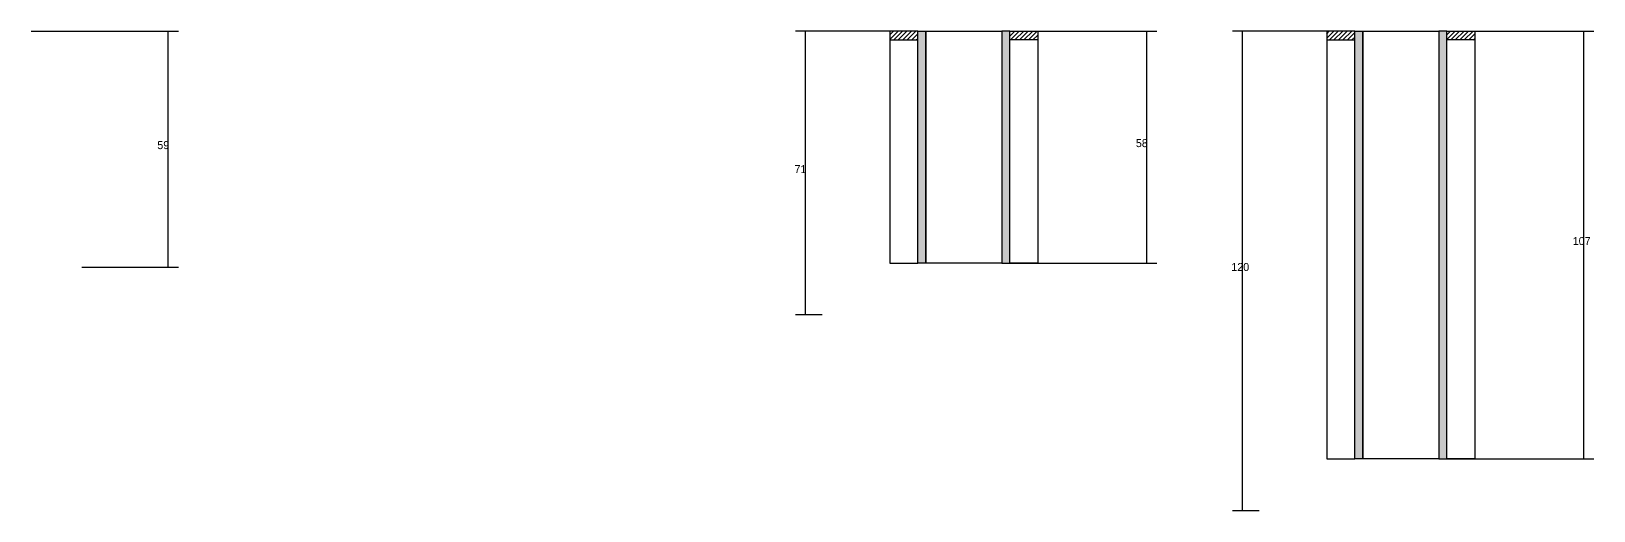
# Model space of a CAD drawing. Header units: metres. Extents: x 6146 to 7376, y 2215 to 3617.
# Drawn here: x 6397 to 7178, y 2215 to 2455 of the extents above; entities that cross this region are included whole.
import ezdxf

# ---------------------------------------------------------------- set-up
doc = ezdxf.new("R2010")
doc.units = ezdxf.units.M
for name, color, linetype in [('CONCRETO', 251, 'Continuous'), ('COTA', 241, 'Continuous'), ('Hachura', 253, 'Continuous'), ('Madeira', 126, 'Continuous'), ('Painéis', 200, 'Continuous')]:
    doc.layers.add(name, color=color, linetype=linetype)

msp = doc.modelspace()

# ---------------------------------------------------------------- hatches: boundary and pattern name
at = {"layer": 'Hachura'}
h = msp.add_hatch(dxfattribs=at)
h.set_pattern_fill('ANSI31', scale=0.5)
h.paths.add_polyline_path([(6840.4, 2450.5), (6840.4, 2454.9), (6840.4, 2454.9), (6826.4, 2454.9), (6826.4, 2454.9), (6826.4, 2450.5), (6826.4, 2450.5), (6840.4, 2450.5)])
h = msp.add_hatch(color=8, dxfattribs=at)
h.dxf.hatch_style = 1
h.paths.add_polyline_path([(6840.4, 2338.9), (6844.4, 2338.9), (6844.4, 2338.9), (6844.4, 2454.9), (6844.4, 2454.9), (6840.4, 2454.9), (6840.4, 2454.9), (6840.4, 2338.9)])
h = msp.add_hatch(color=8, dxfattribs=at)
h.dxf.hatch_style = 1
h.paths.add_polyline_path([(6882.4, 2338.9), (6886.4, 2338.9), (6886.4, 2338.9), (6886.4, 2454.9), (6886.4, 2454.9), (6882.4, 2454.9), (6882.4, 2454.9), (6882.4, 2338.9)])
h = msp.add_hatch(dxfattribs=at)
h.set_pattern_fill('ANSI31', scale=0.5)
h.paths.add_polyline_path([(6886.4, 2450.5), (6886.4, 2454.9), (6886.4, 2454.9), (6900.4, 2454.9), (6900.4, 2454.9), (6900.4, 2450.5), (6900.4, 2450.5), (6886.4, 2450.5)])
h = msp.add_hatch(dxfattribs=at)
h.set_pattern_fill('ANSI31', scale=0.5)
h.paths.add_polyline_path([(7058.8, 2450.5), (7058.8, 2454.9), (7058.8, 2454.9), (7044.8, 2454.9), (7044.8, 2454.9), (7044.8, 2450.5), (7044.8, 2450.5), (7058.8, 2450.5)])
h = msp.add_hatch(color=8, dxfattribs=at)
h.dxf.hatch_style = 1
h.paths.add_polyline_path([(7058.8, 2240.9), (7062.8, 2240.9), (7062.8, 2240.9), (7062.8, 2454.9), (7062.8, 2454.9), (7058.8, 2454.9), (7058.8, 2454.9), (7058.8, 2240.9)])
h = msp.add_hatch(color=8, dxfattribs=at)
h.dxf.hatch_style = 1
h.paths.add_polyline_path([(7100.8, 2240.9), (7104.8, 2240.9), (7104.8, 2240.9), (7104.8, 2454.9), (7104.8, 2454.9), (7100.8, 2454.9), (7100.8, 2454.9), (7100.8, 2240.9)])
h = msp.add_hatch(dxfattribs=at)
h.set_pattern_fill('ANSI31', scale=0.5)
h.paths.add_polyline_path([(7104.8, 2450.5), (7104.8, 2454.9), (7104.8, 2454.9), (7118.8, 2454.9), (7118.8, 2454.9), (7118.8, 2450.5), (7118.8, 2450.5), (7104.8, 2450.5)])

# ---------------------------------------------------------------- linework, layer by layer
at = {"layer": 'CONCRETO'}
for points in [[(6844.4, 2454.9), (6844.4, 2454.9), (6882.4, 2454.9), (6882.4, 2426.9), (6882.4, 2426.9), (6882.4, 2338.9), (6844.4, 2338.9), (6844.4, 2454.9)], [(7062.8, 2454.9), (7062.8, 2454.9), (7100.8, 2454.9), (7100.8, 2426.9), (7100.8, 2426.9), (7100.8, 2240.9), (7062.8, 2240.9), (7062.8, 2454.9)]]:
    msp.add_lwpolyline(points, close=True, dxfattribs=at)
at = {"layer": 'COTA'}
for p, q in [((6397.4, 2454.9), (6470.9, 2454.9)), ((6465.9, 2336.9), (6465.9, 2454.9)), ((6840.4, 2454.9), (6779.3, 2454.9)), ((6784.3, 2312.9), (6784.3, 2454.9)), ((6886.4, 2454.9), (6959.9, 2454.9)), ((6954.9, 2338.9), (6954.9, 2454.9)), ((7058.8, 2454.9), (6997.6, 2454.9)), ((7002.6, 2214.9), (7002.6, 2454.9)), ((7104.8, 2454.9), (7178.2, 2454.9)), ((7173.2, 2240.9), (7173.2, 2454.9)), ((6422.6, 2336.9), (6470.9, 2336.9)), ((6886.4, 2338.9), (6959.9, 2338.9)), ((6792.6, 2312.9), (6779.3, 2312.9)), ((7104.8, 2240.9), (7178.2, 2240.9)), ((7011, 2214.9), (6997.6, 2214.9))]:
    msp.add_line(p, q, dxfattribs=at)
at = {"layer": 'Madeira'}
for points in [[(6840.4, 2450.5), (6840.4, 2454.9), (6826.4, 2454.9), (6826.4, 2450.5)], [(6840.4, 2454.9), (6826.4, 2454.9), (6826.4, 2338.9), (6840.4, 2338.9)], [(6886.4, 2450.5), (6886.4, 2454.9), (6900.4, 2454.9), (6900.4, 2450.5)], [(6886.4, 2454.9), (6900.4, 2454.9), (6900.4, 2338.9), (6886.4, 2338.9)], [(7058.8, 2450.5), (7058.8, 2454.9), (7044.8, 2454.9), (7044.8, 2450.5)], [(7058.8, 2454.9), (7044.8, 2454.9), (7044.8, 2240.9), (7058.8, 2240.9)], [(7104.8, 2450.5), (7104.8, 2454.9), (7118.8, 2454.9), (7118.8, 2450.5)], [(7104.8, 2454.9), (7118.8, 2454.9), (7118.8, 2240.9), (7104.8, 2240.9)]]:
    msp.add_lwpolyline(points, close=True, dxfattribs=at)
at = {"layer": 'Painéis'}
for points in [[(6840.4, 2454.9), (6844.4, 2454.9), (6844.4, 2338.9), (6840.4, 2338.9)], [(6886.4, 2454.9), (6882.4, 2454.9), (6882.4, 2338.9), (6886.4, 2338.9)], [(7058.8, 2454.9), (7062.8, 2454.9), (7062.8, 2240.9), (7058.8, 2240.9)], [(7104.8, 2454.9), (7100.8, 2454.9), (7100.8, 2240.9), (7104.8, 2240.9)]]:
    msp.add_lwpolyline(points, close=True, dxfattribs=at)

# ---------------------------------------------------------------- texts
at = {"layer": 'COTA'}
for s, p in [('59', (6460.4, 2395.9)), ('58', (6949.4, 2396.9)), ('71', (6778.8, 2383.9)), ('107', (7167.7, 2347.9)), ('120', (6997.1, 2334.9))]:
    msp.add_text(s, height=4, dxfattribs=at).set_placement(p)

doc.saveas('drawing.dxf')
